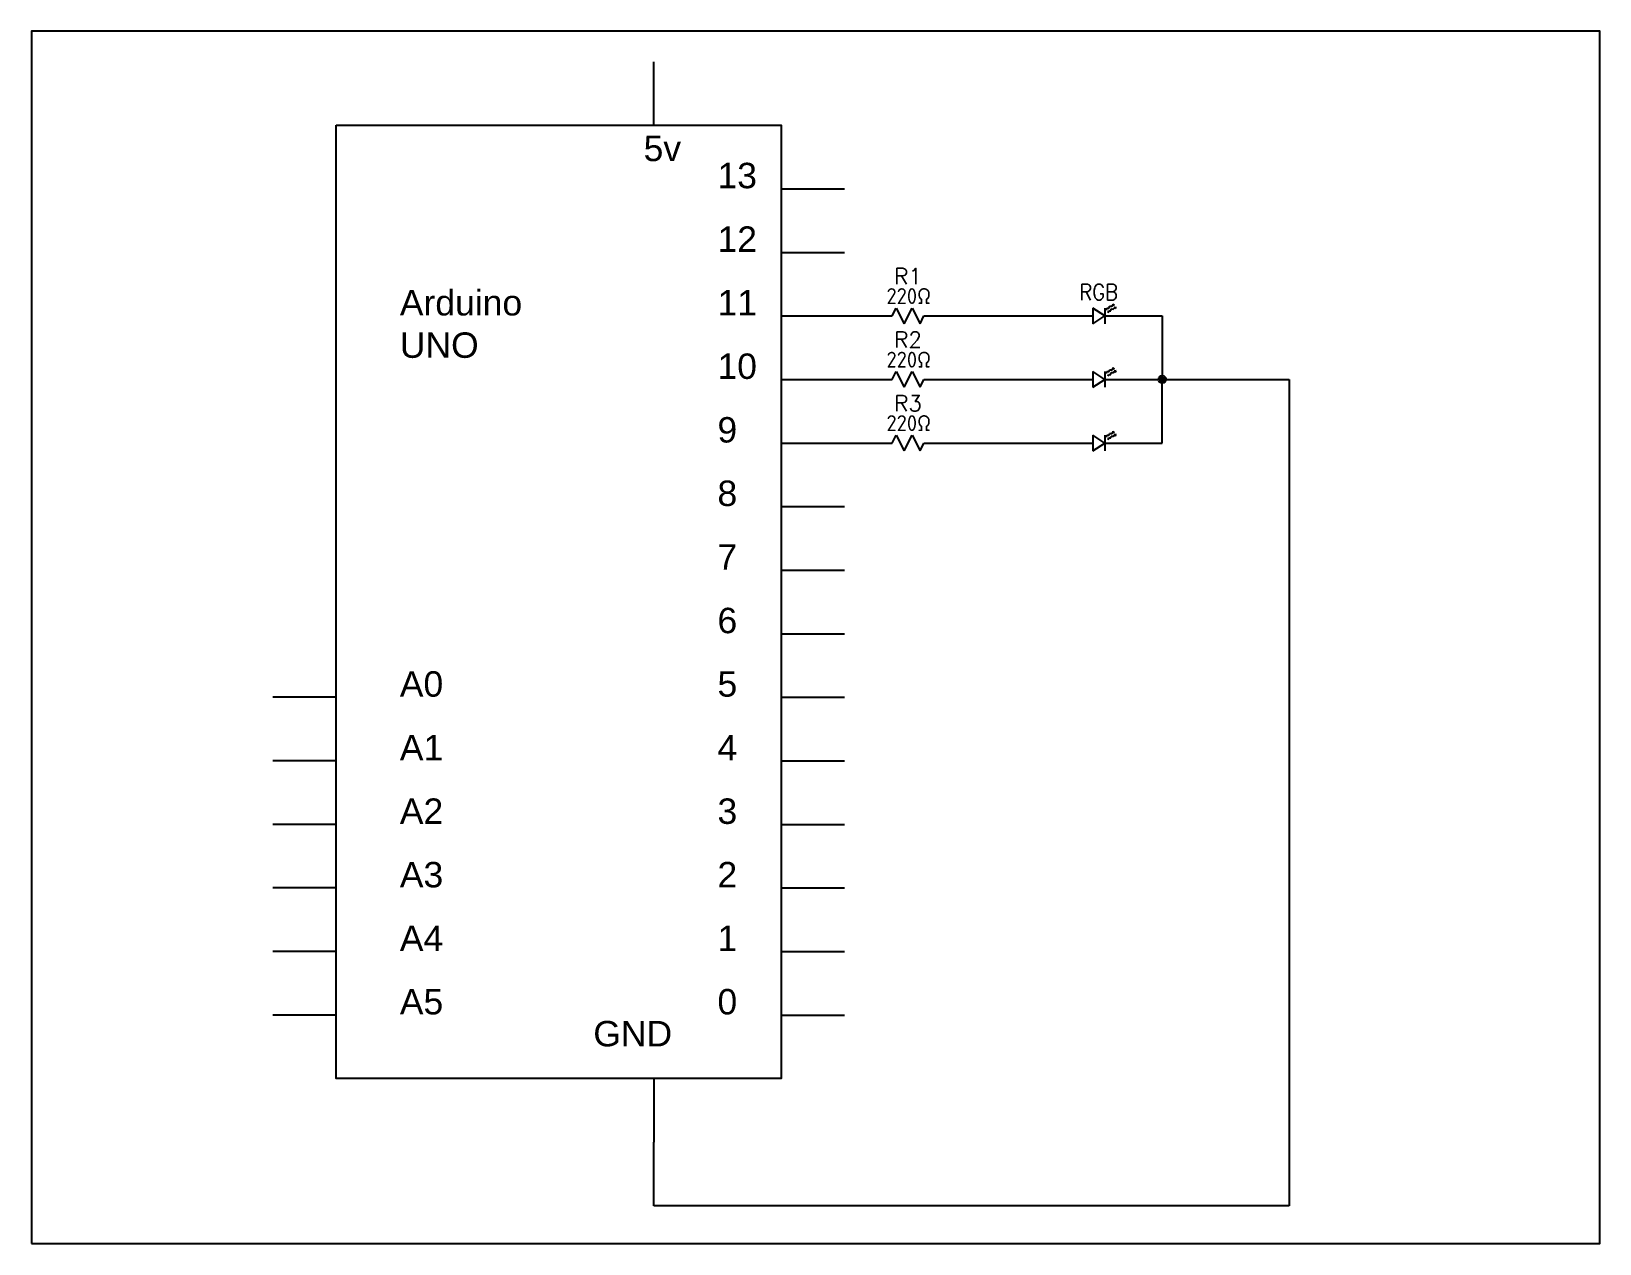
# Paper-space layout 'Layout11' of a CAD drawing. Header units: inches. Extents: x -0.1 to 10.9, y -0.1 to 8.4.
# The model-space entities are those that its viewports show. They can reach past a viewport. Long polylines and large blocks are cut down to what shows.
import ezdxf
from ezdxf.enums import TextEntityAlignment as Align

# ---------------------------------------------------------------- set-up
doc = ezdxf.new("R2010")
doc.units = ezdxf.units.IN
doc.header["$MEASUREMENT"] = 0
for name, color, linetype in [('MISC', 7, 'Continuous'), ('SYMS', 7, 'Continuous'), ('TAGS', 150, 'Continuous'), ('WIRES', 7, 'Continuous')]:
    doc.layers.add(name, color=color, linetype=linetype)
doc.styles.get("Standard").update_dxf_attribs({"font": 'arial.ttf'})
doc.styles.add('WD', font='romans.shx')

# ---------------------------------------------------------------- blocks, each defined once
blk = doc.blocks.new('WDDOT')
for radius in [0.03, 0.0187, 0.00929]:
    blk.add_circle((0, 0), radius)
blk = doc.blocks.new('HRE1')
for p, q in [((-0.125, 0), (-0.094, 0.062)), ((-0.094, 0.062), (-0.031, -0.062)), ((-0.031, -0.062), (0.031, 0.062)), ((0.031, 0.062), (0.094, -0.062)), ((0.094, -0.062), (0.125, 0))]:
    blk.add_line(p, q)
at = {"style": 'WD'}
for tag, width, p in [('INST', 0.7, (0, 0.888)), ('LOC', 0.7, (0, 0.719)), ('DESC1', 0.7, (0, 0.562)), ('DESC2', 0.7, (0, 0.406)), ('RATING1', 0.9, (0.006, 0.094))]:
    blk.add_attdef(tag, text='', height=0.125, dxfattribs=dict(at, width=width)).set_placement(p, align=Align.CENTER)
blk.add_attdef('TAG1', text='', height=0.125, dxfattribs=at).set_placement((0, 0.25), align=Align.CENTER)
for tag, p, height, flags in [('FAMILY', (0.205, 0.152), 0.01, 9), ('X4TERM01', (-0.125, 0), 0.0125, 1), ('X1TERM02', (0.125, 0), 0.0125, 1)]:
    blk.add_attdef(tag, p, '', height=height, dxfattribs=dict(at, flags=flags))
at = {"linetype": 'Continuous', "style": 'WD', "flags": 9}
for tag, p in [('ASSYCODE', (0.219, 0.062)), ('MFG', (0.228, 0.089)), ('CAT', (0.23, 0.108))]:
    blk.add_attdef(tag, text='', height=0.01, dxfattribs=at).set_placement(p, align=Align.CENTER)
at = {"linetype": 'Continuous', "style": 'WD', "flags": 8}
blk.add_attdef('TERM01', text='', height=0.125, dxfattribs=at).set_placement((-0.219, -0.031), align=Align.TOP_RIGHT)
blk.add_attdef('TERM02', text='', height=0.125, dxfattribs=at).set_placement((0.219, -0.031), align=Align.TOP_LEFT)
at = {"style": 'WD', "width": 0.9}
blk.add_attdef('RATING2', text='', height=0.125, dxfattribs=at).set_placement((0.006, -0.188), align=Align.TOP_CENTER)
blk = doc.blocks.new('HDI1LED')
h = blk.add_hatch(color=256)
h.dxf.hatch_style = 1
h.paths.add_polyline_path([(0.109, 0.089), (0.113, 0.084), (0.117, 0.079), (0.123, 0.092)])
h = blk.add_hatch(color=256)
h.dxf.hatch_style = 1
h.paths.add_polyline_path([(0.123, 0.068), (0.127, 0.063), (0.13, 0.058), (0.137, 0.07)])
for p, q in [((0.047, 0), (-0.047, 0.062)), ((-0.047, 0.062), (-0.047, -0.062)), ((-0.047, -0.062), (0.047, 0)), ((0.047, 0.062), (0.047, -0.062)), ((0.061, 0.047), (0.065, 0.062)), ((0.065, 0.062), (0.082, 0.062)), ((0.075, 0.026), (0.079, 0.04)), ((0.079, 0.04), (0.096, 0.04)), ((0.082, 0.062), (0.085, 0.076)), ((0.085, 0.076), (0.101, 0.076)), ((0.096, 0.04), (0.099, 0.055)), ((0.099, 0.055), (0.115, 0.054)), ((0.101, 0.076), (0.113, 0.084)), ((0.109, 0.089), (0.123, 0.092)), ((0.113, 0.084), (0.109, 0.089)), ((0.113, 0.084), (0.117, 0.079)), ((0.115, 0.054), (0.127, 0.063)), ((0.117, 0.079), (0.123, 0.092)), ((0.123, 0.068), (0.137, 0.07)), ((0.127, 0.063), (0.123, 0.068)), ((0.127, 0.063), (0.13, 0.058)), ((0.13, 0.058), (0.137, 0.07))]:
    blk.add_line(p, q)
at = {"style": 'WD'}
for tag, height, width, p in [('INST', 0.1, 0.7, (0, 0.438)), ('LOC', 0.1, 0.7, (0, 0.297)), ('TAG1', 0.125, 0.9, (0, 0.125)), ('RATING1', 0.1, 0.8, (0.006, -0.312)), ('DESC1', 0.125, 0.9, (0, -0.625)), ('DESC2', 0.125, 0.9, (0, -0.781))]:
    blk.add_attdef(tag, text='', height=height, dxfattribs=dict(at, width=width)).set_placement(p, align=Align.CENTER)
for tag, p, height, flags in [('FAMILY', (0.205, 0.152), 0.01, 9), ('WDBLKNAM', (0.205, 0.133), 0.01, 9), ('X4TERM01', (-0.047, 0), 0.0125, 1), ('X1TERM02', (0.047, 0), 0.0125, 1)]:
    blk.add_attdef(tag, p, '', height=height, dxfattribs=dict(at, flags=flags))
at = {"style": 'WD', "flags": 9}
for tag, p in [('ASSYCODE', (0.219, 0.062)), ('MFG', (0.228, 0.089)), ('CAT', (0.23, 0.108))]:
    blk.add_attdef(tag, text='', height=0.01, dxfattribs=at).set_placement(p, align=Align.CENTER)
at = {"style": 'WD', "flags": 8}
blk.add_attdef('TERM01', text='', height=0.125, dxfattribs=at).set_placement((-0.125, -0.031), align=Align.TOP_RIGHT)
blk.add_attdef('TERM02', text='', height=0.125, dxfattribs=at).set_placement((0.109, -0.031), align=Align.TOP_LEFT)
at = {"style": 'WD', "width": 0.8}
blk.add_attdef('RATING2', text='', height=0.1, dxfattribs=at).set_placement((0.006, -0.484), align=Align.BOTTOM_CENTER)

msp = doc.modelspace()

# ---------------------------------------------------------------- linework, layer by layer
for points in [[(0, 20), (11, 20), (11, 28.5), (0, 28.5)], [(2.138, 27.841), (5.258, 27.841), (5.258, 21.157), (2.138, 21.157)]]:
    msp.add_lwpolyline(points, close=True)
at = {"layer": 'WIRES'}
for p, q in [((4.366, 27.841), (4.366, 28.287)), ((5.258, 27.396), (5.703, 27.396)), ((5.258, 26.95), (5.703, 26.95)), ((5.258, 26.504), (5.703, 26.504)), ((5.703, 26.504), (6.038, 26.504)), ((6.26, 26.504), (7.444, 26.504)), ((7.528, 26.504), (7.932, 26.504)), ((7.932, 26.504), (7.932, 26.059)), ((5.258, 26.059), (5.703, 26.059)), ((5.703, 26.059), (6.038, 26.059)), ((6.26, 26.059), (7.444, 26.059)), ((7.528, 26.059), (7.932, 26.059)), ((7.932, 26.059), (8.823, 26.059)), ((7.932, 25.613), (7.932, 26.059)), ((8.823, 26.059), (8.823, 20.265)), ((5.258, 25.613), (5.703, 25.613)), ((5.703, 25.613), (6.038, 25.613)), ((6.26, 25.613), (7.444, 25.613)), ((7.528, 25.613), (7.932, 25.613)), ((5.258, 25.167), (5.703, 25.167)), ((5.258, 24.722), (5.703, 24.722)), ((5.258, 24.276), (5.703, 24.276)), ((2.138, 23.831), (1.693, 23.831)), ((5.258, 23.831), (5.703, 23.831)), ((2.138, 23.385), (1.693, 23.385)), ((5.258, 23.385), (5.703, 23.385)), ((2.138, 22.939), (1.693, 22.939)), ((5.258, 22.939), (5.703, 22.939)), ((2.138, 22.494), (1.693, 22.494)), ((5.258, 22.494), (5.703, 22.494)), ((2.138, 22.048), (1.693, 22.048)), ((5.258, 22.048), (5.703, 22.048)), ((2.138, 21.602), (1.693, 21.602)), ((5.258, 21.602), (5.703, 21.602)), ((4.366, 21.157), (4.366, 20.711)), ((4.366, 20.265), (4.366, 20.711)), ((8.823, 20.265), (4.366, 20.265))]:
    msp.add_line(p, q, dxfattribs=at)

# ---------------------------------------------------------------- block references
at = {"layer": 'SYMS'}
ref = msp.add_blockref('HRE1', (6.149, 26.504), dxfattribs=dict(at, xscale=0.8912715035442393, yscale=0.8912715035442393, zscale=0.8912715035442393))
ref.add_attrib('RATING1', '220Ω', dxfattribs={"layer": 'MISC', "height": 0.1114, "style": 'WD', "width": 0.9}).set_placement((6.154, 26.588), align=Align.CENTER)
ref.add_attrib('TAG1', 'R1', dxfattribs={"layer": 'TAGS', "height": 0.1114, "style": 'WD'}).set_placement((6.149, 26.727), align=Align.CENTER)
ref = msp.add_blockref('HDI1LED', (7.486, 26.504), dxfattribs=dict(at, xscale=0.8912715035442393, yscale=0.8912715035442393, zscale=0.8912715035442393))
ref.add_attrib('TAG1', 'RGB', dxfattribs={"layer": 'TAGS', "height": 0.1114, "style": 'WD', "width": 0.9}).set_placement((7.486, 26.616), align=Align.CENTER)
ref = msp.add_blockref('HRE1', (6.149, 26.059), dxfattribs=dict(at, xscale=0.8912715035442393, yscale=0.8912715035442393, zscale=0.8912715035442393))
ref.add_attrib('RATING1', '220Ω', dxfattribs={"layer": 'MISC', "height": 0.1114, "style": 'WD', "width": 0.9}).set_placement((6.154, 26.142), align=Align.CENTER)
ref.add_attrib('TAG1', 'R2', dxfattribs={"layer": 'TAGS', "height": 0.1114, "style": 'WD'}).set_placement((6.149, 26.282), align=Align.CENTER)
at = {"layer": 'SYMS', "xscale": 0.8912715035442393, "yscale": 0.8912715035442393, "zscale": 0.8912715035442393}
for name, p in [('HDI1LED', (7.486, 26.059)), ('WDDOT', (7.932, 26.059)), ('HDI1LED', (7.486, 25.613))]:
    msp.add_blockref(name, p, dxfattribs=at)
at = {"layer": 'SYMS'}
ref = msp.add_blockref('HRE1', (6.149, 25.613), dxfattribs=dict(at, xscale=0.8912715035442393, yscale=0.8912715035442393, zscale=0.8912715035442393))
ref.add_attrib('RATING1', '220Ω', dxfattribs={"layer": 'MISC', "height": 0.1114, "style": 'WD', "width": 0.9}).set_placement((6.154, 25.697), align=Align.CENTER)
ref.add_attrib('TAG1', 'R3', dxfattribs={"layer": 'TAGS', "height": 0.1114, "style": 'WD'}).set_placement((6.149, 25.836), align=Align.CENTER)

# ---------------------------------------------------------------- texts
at = {"char_height": 0.17825, "attachment_point": 1}
for s, insert in [('{\\C256;\\c0;5v}', (4.294, 27.768)), ('{\\C256;\\c0;13}', (4.812, 27.578)), ('{\\C256;\\c0;12}', (4.812, 27.132)), ('{\\C256;\\c0;Arduino UNO}', (2.584, 26.686)), ('{\\C256;\\c0;11}', (4.812, 26.686)), ('{\\C256;\\c0;10}', (4.812, 26.241)), ('{\\C256;\\c0;9}', (4.812, 25.795)), ('{\\C256;\\c0;8}', (4.812, 25.35)), ('{\\C256;\\c0;7}', (4.812, 24.904)), ('{\\C256;\\c0;6}', (4.812, 24.458)), ('{\\C256;\\c0;A0}', (2.584, 24.013)), ('{\\C256;\\c0;5}', (4.812, 24.013)), ('{\\C256;\\c0;A1}', (2.584, 23.567)), ('{\\C256;\\c0;4}', (4.812, 23.567)), ('{\\C256;\\c0;A2}', (2.584, 23.121)), ('{\\C256;\\c0;3}', (4.812, 23.121)), ('{\\C256;\\c0;A3}', (2.584, 22.676)), ('{\\C256;\\c0;2}', (4.812, 22.676)), ('{\\C256;\\c0;A4}', (2.584, 22.23)), ('{\\C256;\\c0;1}', (4.812, 22.23)), ('{\\C256;\\c0;A5}', (2.584, 21.785)), ('{\\C256;\\c0;0}', (4.812, 21.785)), ('{\\C256;\\c0;GND}', (3.941, 21.561))]:
    msp.add_mtext_dynamic_manual_height_columns(s, width=0.43571, gutter_width=0.891, heights=[0], dxfattribs=dict(at, insert=insert))

psp = doc.layouts.new('Layout11')

# ---------------------------------------------------------------- viewports
at = {"layer": '0'}
psp.add_viewport(center=(5.387, 4.108), size=(11, 8.5), view_center_point=(5.5, 24.25), view_height=8.5, dxfattribs=at)

doc.saveas('drawing.dxf')
